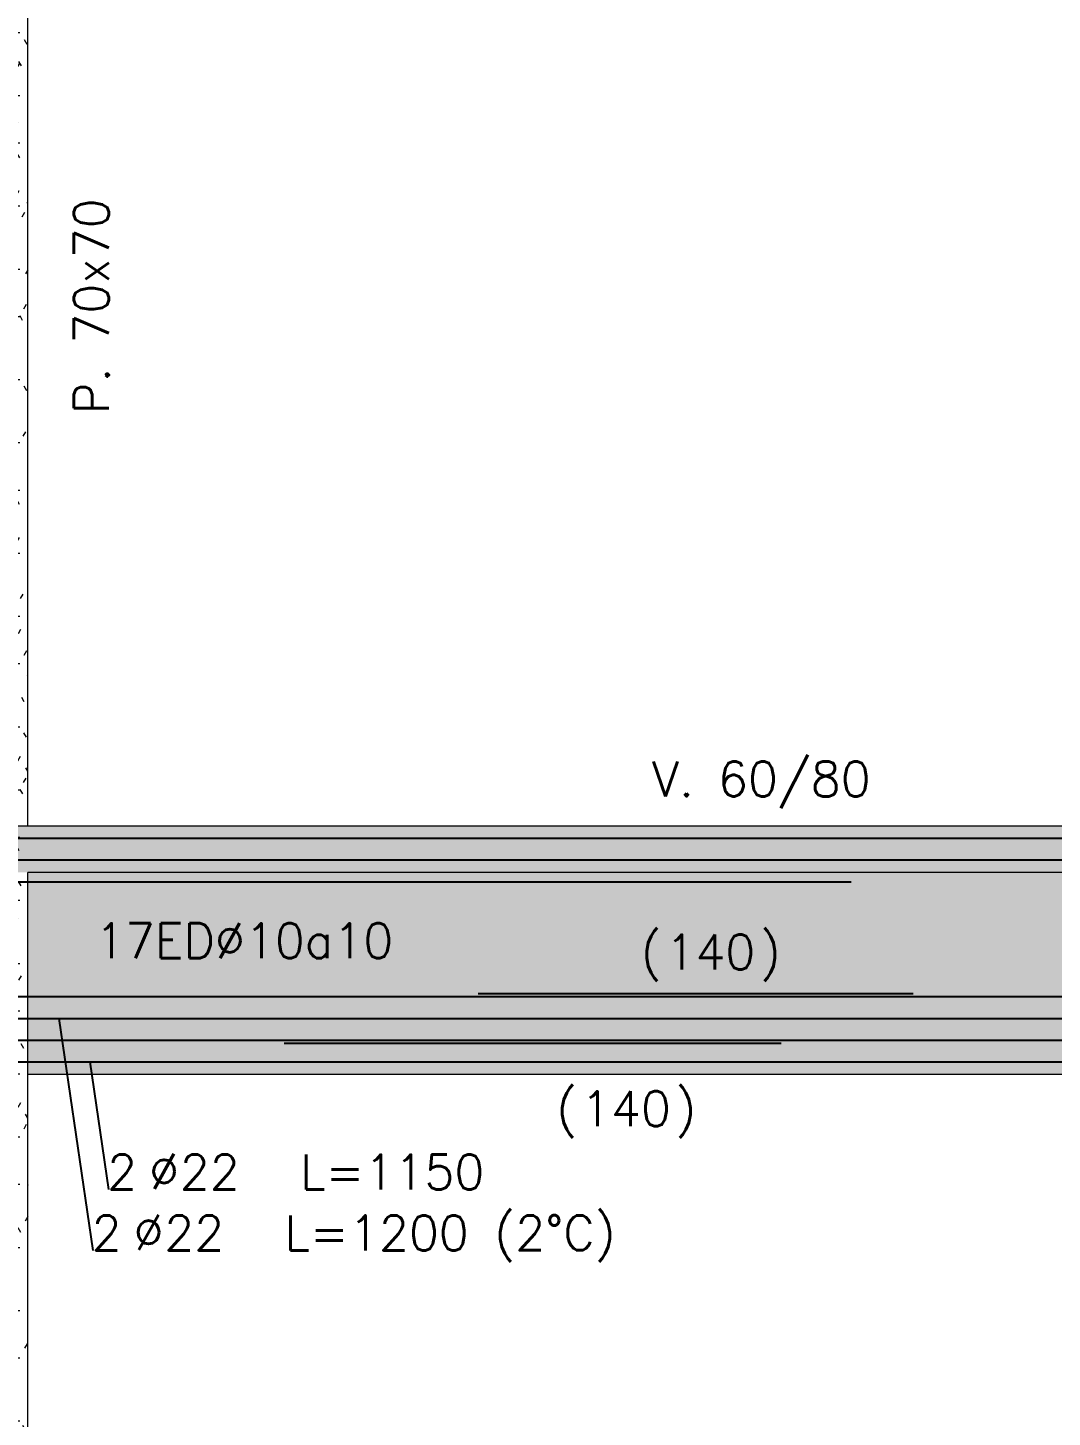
# Model space of a CAD drawing. Extents: x -58 to 5689, y 66 to 4123.
# Drawn here: x 3421.9 to 3751.6, y 2432.8 to 2880.2 of the extents above; entities that cross this region are included whole.
import ezdxf
from ezdxf.enums import TextEntityAlignment as Align
from ezdxf.xclip import XClip

# ---------------------------------------------------------------- set-up
doc = ezdxf.new("R2010")
doc.units = 0
doc.header["$LTSCALE"] = 30
doc.header["$MEASUREMENT"] = 0
doc.header["$XCLIPFRAME"] = 0
doc.linetypes.add("EJE3-3'$0$RLE-PROYECCION", pattern=[0.71438, 0.47625, -0.23813])
doc.layers.get('0').update_dxf_attribs({"linetype": 'CONTINUOUS'})
doc.layers.add("EJE3-3'$0$RLA-ACHURADO", color=30, linetype="EJE3-3'$0$RLE-PROYECCION", lineweight=15, transparency=0.7)
doc.layers.add("EJE3-3'$0$RLA-CONTORNO", color=30, linetype='CONTINUOUS', lineweight=15)
doc.layers.add("EJE3-3'$0$RLA-TEXTOS-1", color=9, linetype='CONTINUOUS', lineweight=9)
for name, color, linetype in [("EJE3-3'$0$RLA-CONTORNOS", 3, 'CONTINUOUS'), ("EJE3-3'$0$RLA-FE", 7, 'CONTINUOUS'), ("EJE3-3'$0$RLA-TEXTOS-FE", 9, 'CONTINUOUS')]:
    doc.layers.add(name, color=color, linetype=linetype)
doc.styles.add("EJE3-3'$0$RomanS", font='romans.shx', dxfattribs={"height": 11.25})
pattern_1 = [(0, (-1824.927, -1302.188), (20.32, 5.08), [1.676, -13.564, 1.676, -13.564, -81.28]), (0, (-1824.927, -1302.188), (20.32, 5.08), [-30.48, 1.676, -28.804, 1.676, -13.564, -35.56]), (0, (-1824.927, -1302.188), (20.32, 5.08), [-76.2, 1.676, -8.484, 1.676, -23.724]), (120, (-1817.307, -1299.648), (-14.559409, 15.057636), [1.676, -13.564, 1.676, -13.564, -81.28]), (120, (-1817.307, -1299.648), (-14.559409, 15.057636), [-30.48, 1.676, -28.804, 1.676, -13.564, -35.56]), (120, (-1817.307, -1299.648), (-14.559409, 15.057636), [-76.2, 1.676, -8.484, 1.676, -23.724]), (240, (-1814.767, -1289.488), (-5.760591, -20.137636), [1.676, -13.564, 1.676, -13.564, -81.28]), (240, (-1814.767, -1289.488), (-5.760591, -20.137636), [-30.48, 1.676, -28.804, 1.676, -13.564, -35.56]), (240, (-1814.767, -1289.488), (-5.760591, -20.137636), [-76.2, 1.676, -8.484, 1.676, -23.724])]

# ---------------------------------------------------------------- blocks, each defined once
blk = doc.blocks.new('*U271')
at = {"layer": "EJE3-3'$0$RLA-FE"}
blk.add_line((0, 0), (1118.21, 0), dxfattribs=at)
at = {"layer": "EJE3-3'$0$RLA-FE", "color": 3, "style": "EJE3-3'$0$RomanS", "flags": 8}
for tag, p in [('F=', (238.06, 9.32)), ('NUM', (252.47, 9.32))]:
    blk.add_attdef(tag, text='', height=11.25, dxfattribs=at).set_placement(p, align=Align.RIGHT)
at = {"layer": "EJE3-3'$0$RLA-FE", "color": 3, "style": "EJE3-3'$0$RomanS"}
for tag, p, flags in [('PHI', (256.37, 9.54), 14), ('DIAM', (266.22, 9.32), 12), ('MINUS', (288.24, 9.32), 13), ('TEXTO_FE1', (294.77, 9.32), 8), ('MARK', (301.63, 9.32), 13), ('TEXTO_FE2', (372.46, 9.34), 8), ('TIPO', (598.8, -75.78), 13), ('NVECES', (584.93, -94.72), 13), ('NUMFE', (588.86, -114.48), 13), ('CAPA', (597.06, -133.6), 13), ('DESPLAZA', (278.34, -151.59), 13), ('ESPACIO', (284.39, -169.95), 13), ('CANT', (298.23, -188.75), 13)]:
    blk.add_attdef(tag, p, '', height=11.25, dxfattribs=dict(at, flags=flags))
blk = doc.blocks.new('*U269')
at = {"layer": "EJE3-3'$0$RLA-FE"}
blk.add_line((0, 0), (1118.21, 0), dxfattribs=at)
at = {"layer": "EJE3-3'$0$RLA-FE", "color": 3, "style": "EJE3-3'$0$RomanS", "flags": 8}
for tag, p in [('F=', (458.2, 36.32)), ('NUM', (472.61, 36.32))]:
    blk.add_attdef(tag, text='', height=11.25, dxfattribs=at).set_placement(p, align=Align.RIGHT)
at = {"layer": "EJE3-3'$0$RLA-FE", "color": 3, "style": "EJE3-3'$0$RomanS"}
for tag, p, flags in [('PHI', (476.51, 36.54), 14), ('DIAM', (486.36, 36.32), 12), ('MINUS', (508.38, 36.32), 13), ('TEXTO_FE1', (514.63, 36.32), 8), ('MARK', (521.77, 36.32), 13), ('TEXTO_FE2', (582.15, 36.34), 8), ('TIPO', (598.8, -75.78), 13), ('NVECES', (584.93, -94.72), 13), ('NUMFE', (588.86, -114.48), 13), ('CAPA', (597.06, -133.6), 13), ('DESPLAZA', (278.34, -151.59), 13), ('ESPACIO', (284.39, -169.95), 13), ('CANT', (298.23, -188.75), 13)]:
    blk.add_attdef(tag, p, '', height=11.25, dxfattribs=dict(at, flags=flags))
blk = doc.blocks.new('*U270')
at = {"layer": "EJE3-3'$0$RLA-FE"}
for p, q in [((0, 0), (0, 0)), ((0, 0), (518.21, 0)), ((518.21, 0), (568.21, 0)), ((568.21, 0), (600, 0)), ((600, 0), (600, 0))]:
    blk.add_line(p, q, dxfattribs=at)
at = {"layer": "EJE3-3'$0$RLA-FE", "color": 3, "style": "EJE3-3'$0$RomanS", "flags": 8}
for tag, p in [('F=', (83.52, 63.7)), ('NUM', (97.93, 63.7))]:
    blk.add_attdef(tag, text='', height=11.25, dxfattribs=at).set_placement(p, align=Align.RIGHT)
at = {"layer": "EJE3-3'$0$RLA-FE", "color": 3, "style": "EJE3-3'$0$RomanS"}
for tag, p, flags in [('PHI', (101.83, 63.91), 14), ('DIAM', (111.69, 63.7), 12), ('MINUS', (133.7, 63.7), 13), ('MARK', (147.1, 63.7), 13), ('TEXTO_FE1', (150.4, 63.7), 8), ('TEXTO_FE2', (217.92, 63.72), 8), ('TIPO', (298.8, -75.78), 13), ('NVECES', (284.93, -94.72), 13), ('NUMFE', (288.86, -114.48), 13), ('CAPA', (297.06, -133.6), 13), ('DESPLAZA', (278.34, -151.59), 13), ('ESPACIO', (284.39, -169.95), 13), ('CANT', (298.23, -188.75), 13)]:
    blk.add_attdef(tag, p, '', height=11.25, dxfattribs=dict(at, flags=flags))
blk = doc.blocks.new('*U272')
at = {"layer": "EJE3-3'$0$RLA-FE"}
blk.add_line((0, 0), (1068.21, 0), dxfattribs=at)
at = {"layer": "EJE3-3'$0$RLA-FE", "color": 3, "style": "EJE3-3'$0$RomanS", "flags": 8}
for tag, p in [('F=', (348.26, -41.11)), ('NUM', (362.67, -41.11))]:
    blk.add_attdef(tag, text='', height=11.25, dxfattribs=at).set_placement(p, align=Align.RIGHT)
at = {"layer": "EJE3-3'$0$RLA-FE", "color": 3, "style": "EJE3-3'$0$RomanS"}
for tag, p, flags in [('PHI', (366.56, -40.89), 12), ('DIAM', (376.42, -41.11), 12), ('MINUS', (398.44, -41.11), 13), ('MARK', (411.83, -41.11), 13), ('TEXTO_FE1', (415.13, -41.11), 8), ('TEXTO_FE2', (482.65, -41.09), 8), ('TIPO', (573.8, -57.92), 13), ('NVECES', (559.93, -76.86), 13), ('NUMFE', (563.86, -96.62), 13), ('CAPA', (572.06, -115.74), 13), ('DESPLAZA', (277.18, -134.17), 13), ('ESPACIO', (283.22, -152.53), 13), ('CANT', (297.06, -171.33), 13)]:
    blk.add_attdef(tag, p, '', height=11.25, dxfattribs=dict(at, flags=flags))
blk = doc.blocks.new('*U268')
at = {"layer": "EJE3-3'$0$RLA-FE"}
for p, q in [((0, 0), (1068.21, 0)), ((1068.21, 0), (1118.21, 0)), ((1118.21, 0), (1150, 0)), ((1150, 0), (1150, 0))]:
    blk.add_line(p, q, dxfattribs=at)
at = {"layer": "EJE3-3'$0$RLA-FE", "color": 3, "style": "EJE3-3'$0$RomanS", "flags": 8}
for tag, p in [('F=', (322.19, -47.89)), ('NUM', (336.6, -47.89))]:
    blk.add_attdef(tag, text='', height=11.25, dxfattribs=at).set_placement(p, align=Align.RIGHT)
at = {"layer": "EJE3-3'$0$RLA-FE", "color": 3, "style": "EJE3-3'$0$RomanS"}
for tag, p, flags in [('PHI', (340.49, -47.68), 12), ('DIAM', (350.35, -47.89), 12), ('MINUS', (372.37, -47.89), 13), ('TEXTO_FE1', (384.06, -47.89), 8), ('MARK', (385.76, -47.89), 13), ('TEXTO_FE2', (453.58, -47.88), 8), ('TIPO', (573.8, -57.92), 13), ('NVECES', (559.93, -76.86), 13), ('NUMFE', (563.86, -96.62), 13), ('CAPA', (572.06, -115.74), 13), ('DESPLAZA', (277.18, -134.17), 13), ('ESPACIO', (283.22, -152.53), 13), ('CANT', (297.06, -171.33), 13)]:
    blk.add_attdef(tag, p, '', height=11.25, dxfattribs=dict(at, flags=flags))
blk = doc.blocks.new('*U275')
at = {"layer": "EJE3-3'$0$RLA-FE"}
for q in [(0, 0), (1068.21, 0)]:
    blk.add_line((0, 0), q, dxfattribs=at)
at = {"layer": "EJE3-3'$0$RLA-FE", "color": 3, "style": "EJE3-3'$0$RomanS", "flags": 8}
for tag, p in [('F=', (351.48, -47.89)), ('NUM', (365.89, -47.89))]:
    blk.add_attdef(tag, text='', height=11.25, dxfattribs=at).set_placement(p, align=Align.RIGHT)
at = {"layer": "EJE3-3'$0$RLA-FE", "color": 3, "style": "EJE3-3'$0$RomanS"}
for tag, p, flags in [('PHI', (369.79, -47.68), 12), ('DIAM', (379.64, -47.89), 12), ('MINUS', (401.66, -47.89), 13), ('TEXTO_FE1', (409.37, -47.89), 8), ('MARK', (415.05, -47.89), 13), ('TEXTO_FE2', (476.9, -47.88), 8), ('TIPO', (573.8, -57.92), 13), ('NVECES', (559.93, -76.86), 13), ('NUMFE', (563.86, -96.62), 13), ('CAPA', (572.06, -115.74), 13), ('DESPLAZA', (277.18, -134.17), 13), ('ESPACIO', (283.22, -152.53), 13), ('CANT', (297.06, -171.33), 13)]:
    blk.add_attdef(tag, p, '', height=11.25, dxfattribs=dict(at, flags=flags))
blk = doc.blocks.new('*U273')
at = {"layer": "EJE3-3'$0$RLA-FE", "color": 6}
blk.add_line((0, -1), (160, -1), dxfattribs=at)
at = {"layer": "EJE3-3'$0$RLA-FE", "color": 3, "style": "EJE3-3'$0$RomanS", "flags": 8}
for tag, p in [('(', (90.98, -27.72)), ('EMP', (110, -27.72)), (')', (129.32, -27.72))]:
    blk.add_attdef(tag, text='', height=11.25, dxfattribs=at).set_placement(p, align=Align.CENTER)
blk = doc.blocks.new('*U106')
at = {"layer": "EJE3-3'$0$RLA-FE"}
blk.add_line((0, 0), (1118.21, 0), dxfattribs=at)
at = {"layer": "EJE3-3'$0$RLA-FE", "color": 3, "style": "EJE3-3'$0$RomanS"}
for tag, p, flags in [('TIPO', (598.8, -57.92), 13), ('PHI', (499.06, -74.49), 12), ('DIAM', (508.92, -74.7), 12), ('MINUS', (530.93, -74.7), 13), ('MARK', (544.33, -74.7), 13), ('TEXTO_FE1', (547.63, -74.7), 8), ('NVECES', (584.93, -76.86), 13), ('TEXTO_FE2', (615.15, -74.68), 8), ('NUMFE', (588.86, -96.62), 13), ('CAPA', (597.06, -115.74), 13), ('DESPLAZA', (277.18, -134.17), 13), ('ESPACIO', (283.22, -152.53), 13), ('CANT', (297.06, -171.33), 13)]:
    blk.add_attdef(tag, p, '', height=11.25, dxfattribs=dict(at, flags=flags))
at = {"layer": "EJE3-3'$0$RLA-FE", "color": 3, "style": "EJE3-3'$0$RomanS", "flags": 8}
for tag, p in [('F=', (480.76, -74.7)), ('NUM', (495.16, -74.7))]:
    blk.add_attdef(tag, text='', height=11.25, dxfattribs=at).set_placement(p, align=Align.RIGHT)
blk = doc.blocks.new('*U111')
at = {"layer": "EJE3-3'$0$RLA-FE"}
for p, q in [((0, 0), (1118.21, 0)), ((1118.21, 0), (1168.21, 0)), ((1168.21, 0), (1200, 0)), ((1200, 0), (1200, 0))]:
    blk.add_line(p, q, dxfattribs=at)
at = {"layer": "EJE3-3'$0$RLA-FE", "color": 3, "style": "EJE3-3'$0$RomanS"}
for tag, p, flags in [('TIPO', (598.8, -57.92), 13), ('NVECES', (584.93, -76.86), 13), ('PHI', (325.74, -80.95), 12), ('DIAM', (335.59, -81.16), 12), ('MINUS', (357.61, -81.16), 13), ('TEXTO_FE1', (369.3, -81.16), 8), ('MARK', (371, -81.16), 13), ('TEXTO_FE2', (436.83, -81.14), 8), ('NUMFE', (588.86, -96.62), 13), ('CAPA', (597.06, -115.74), 13), ('DESPLAZA', (277.18, -134.17), 13), ('ESPACIO', (283.22, -152.53), 13), ('CANT', (297.06, -171.33), 13)]:
    blk.add_attdef(tag, p, '', height=11.25, dxfattribs=dict(at, flags=flags))
at = {"layer": "EJE3-3'$0$RLA-FE", "color": 3, "style": "EJE3-3'$0$RomanS", "flags": 8}
for tag, p in [('F=', (307.43, -81.16)), ('NUM', (321.84, -81.16))]:
    blk.add_attdef(tag, text='', height=11.25, dxfattribs=at).set_placement(p, align=Align.RIGHT)
blk = doc.blocks.new('*U112')
at = {"layer": "EJE3-3'$0$RLA-FE"}
for p, q in [((0, 0), (0, 0)), ((0, 0), (668.21, 0)), ((668.21, 0), (718.21, 0)), ((718.21, 0), (750, 0)), ((750, 0), (750, 0))]:
    blk.add_line(p, q, dxfattribs=at)
at = {"layer": "EJE3-3'$0$RLA-FE", "color": 3, "style": "EJE3-3'$0$RomanS"}
for tag, p, flags in [('TIPO', (373.8, -57.92), 13), ('NVECES', (359.93, -76.86), 13), ('PHI', (304.98, -84.32), 12), ('DIAM', (314.83, -84.53), 12), ('MINUS', (336.85, -84.53), 13), ('TEXTO_FE1', (341.13, -84.53), 8), ('MARK', (350.24, -84.53), 13), ('TEXTO_FE2', (397.13, -84.51), 8), ('NUMFE', (363.86, -96.62), 13), ('CAPA', (372.06, -115.74), 13), ('DESPLAZA', (277.18, -134.17), 13), ('ESPACIO', (283.22, -152.53), 13), ('CANT', (297.06, -171.33), 13)]:
    blk.add_attdef(tag, p, '', height=11.25, dxfattribs=dict(at, flags=flags))
at = {"layer": "EJE3-3'$0$RLA-FE", "color": 3, "style": "EJE3-3'$0$RomanS", "flags": 8}
for tag, p in [('F=', (286.67, -84.53)), ('NUM', (301.08, -84.53))]:
    blk.add_attdef(tag, text='', height=11.25, dxfattribs=at).set_placement(p, align=Align.RIGHT)
blk = doc.blocks.new('*U115')
at = {"layer": "EJE3-3'$0$RLA-FE", "color": 6}
blk.add_line((0, 1), (140, 1), dxfattribs=at)
at = {"layer": "EJE3-3'$0$RLA-FE", "color": 3, "style": "EJE3-3'$0$RomanS", "flags": 8}
for tag, p in [('(', (55.66, 8.71)), ('EMP', (74.68, 8.71)), (')', (93.99, 8.71))]:
    blk.add_attdef(tag, text='', height=11.25, dxfattribs=at).set_placement(p, align=Align.CENTER)
blk = doc.blocks.new("EJE3-3'")
at = {"layer": "EJE3-3'$0$RLA-ACHURADO"}
h = blk.add_hatch(dxfattribs=at)
h.set_pattern_fill('SAND - DENSE', color=256, style=0, pattern_type=2)
h.set_pattern_definition(pattern_1)
h.paths.add_polyline_path([(570.48, 312.47), (640.48, 312.47), (640.48, 772), (635.48, 772), (635.48, 707), (575.48, 707), (575.48, 772), (570.48, 772)])
h = blk.add_hatch(dxfattribs=at)
h.set_pattern_fill('SAND - DENSE', color=256, style=0, pattern_type=2)
h.set_pattern_definition(pattern_1)
h.paths.add_polyline_path([(640.48, 376), (1234.48, 376), (1234.48, 391), (635.48, 391), (635.48, 376)], flags=0)
h = blk.add_hatch(dxfattribs=at)
h.set_pattern_fill('SAND - DENSE', color=256, style=0, pattern_type=2)
h.set_pattern_definition(pattern_1)
h.paths.add_polyline_path([(640.48, -5), (640.48, 376), (635.48, 376), (635.48, 311.87), (575.48, 311.87), (575.48, 376), (570.48, 376), (570.48, -5)], flags=0)
h = blk.add_hatch(dxfattribs=at)
h.set_pattern_fill('SAND - DENSE', color=256, style=0, pattern_type=2)
h.set_pattern_definition(pattern_1)
h.paths.add_polyline_path([(927.98, 366), (972.98, 366)], flags=16)
h.paths.add_polyline_path([(1237.98, 376), (1282.98, 376)], flags=16)
h.paths.add_polyline_path([(1906.31, 336), (1906.31, 337.09), (1951.31, 337.09), (1951.31, 336)], flags=16)
h.paths.add_polyline_path([(640.48, 311), (2070.48, 311), (2070.48, 376), (640.48, 376)])
h.paths.add_polyline_path([(1759.65, 376), (1759.65, 366), (1804.65, 366), (1804.65, 376)], flags=16)
at = {"layer": "EJE3-3'$0$RLA-CONTORNO"}
for p, q in [((640.48, 391), (640.48, 772)), ((635.48, 391), (640.48, 391)), ((640.48, 391), (1570.48, 391)), ((640.48, -5), (640.48, 376)), ((1570.48, 376), (640.48, 376)), ((640.48, 311), (1234.48, 311))]:
    blk.add_line(p, q, dxfattribs=at)
at = {"layer": "EJE3-3'$0$RLA-CONTORNOS", "color": 2}
for p, q in [((661.54, 254.3), (650.61, 329)), ((666.54, 273.89), (660.53, 315))]:
    blk.add_line(p, q, dxfattribs=at)
at = {"layer": "EJE3-3'$0$RLA-FE"}
ref = blk.add_blockref('*U270', (305.48, 373), dxfattribs=at)
ref.add_attrib('DIAM', '22', (417.17, 436.7), dxfattribs={"color": 3, "height": 11.25, "style": "EJE3-3'$0$RomanS"})
ref.add_attrib('NUM', '4', dxfattribs={"color": 3, "height": 11.25, "style": "EJE3-3'$0$RomanS"}).set_placement((403.41, 436.7), align=Align.RIGHT)
ref.add_attrib('TEXTO_FE1', 'L=600', (455.88, 436.7), dxfattribs={"color": 3, "height": 11.25, "style": "EJE3-3'$0$RomanS"})
ref.add_attrib('TEXTO_FE2', '(2°C)', (523.4, 436.72), dxfattribs={"color": 3, "height": 11.25, "style": "EJE3-3'$0$RomanS"})
ref.add_attrib('F=', '+', dxfattribs={"color": 3, "height": 11.25, "style": "EJE3-3'$0$RomanS"}).set_placement((389.01, 436.7), align=Align.RIGHT)
for name, p in [('*U269', (-57.02, 380)), ('*U271', (162.98, 387)), ('*U111', (-274.52, 336)), ('*U268', (-267.02, 322)), ('*U275', (742.98, 322))]:
    blk.add_blockref(name, p, dxfattribs=at)
ref = blk.add_blockref('*U115', (785.48, 336), dxfattribs=at)
ref.add_attrib('EMP', '140', dxfattribs={"color": 3, "height": 11.25, "style": "EJE3-3'$0$RomanS"}).set_placement((860.16, 344.71), align=Align.CENTER)
ref.add_attrib('(', '(', dxfattribs={"color": 3, "height": 11.25, "style": "EJE3-3'$0$RomanS"}).set_placement((841.14, 344.71), align=Align.CENTER)
ref.add_attrib(')', ')', dxfattribs={"color": 3, "height": 11.25, "style": "EJE3-3'$0$RomanS"}).set_placement((879.48, 344.71), align=Align.CENTER)
ref = blk.add_blockref('*U112', (785.48, 336), dxfattribs=at)
ref.add_attrib('DIAM', '22', (1100.31, 251.47), dxfattribs={"color": 3, "height": 11.25, "style": "EJE3-3'$0$RomanS"})
ref.add_attrib('NUM', '2', dxfattribs={"color": 3, "height": 11.25, "style": "EJE3-3'$0$RomanS"}).set_placement((1086.56, 251.47), align=Align.RIGHT)
ref.add_attrib('TEXTO_FE1', 'L=750', (1126.61, 251.47), dxfattribs={"color": 3, "height": 11.25, "style": "EJE3-3'$0$RomanS"})
ref.add_attrib('TEXTO_FE2', '(2°C)', (1182.61, 251.49), dxfattribs={"color": 3, "height": 11.25, "style": "EJE3-3'$0$RomanS"})
ref.add_attrib('PHI', '%%C', (1090.46, 251.68), dxfattribs={"color": 3, "height": 11.25, "style": "EJE3-3'$0$RomanS"})
ref = blk.add_blockref('*U106', (175.48, 329), dxfattribs=at)
ref.add_attrib('DIAM', '22', (684.4, 254.3), dxfattribs={"color": 3, "height": 11.25, "style": "EJE3-3'$0$RomanS"})
ref.add_attrib('NUM', '2', dxfattribs={"color": 3, "height": 11.25, "style": "EJE3-3'$0$RomanS"}).set_placement((670.64, 254.3), align=Align.RIGHT)
ref.add_attrib('TEXTO_FE1', 'L=1200', (723.11, 254.3), dxfattribs={"color": 3, "height": 11.25, "style": "EJE3-3'$0$RomanS"})
ref.add_attrib('TEXTO_FE2', '(2°C)', (790.63, 254.32), dxfattribs={"color": 3, "height": 11.25, "style": "EJE3-3'$0$RomanS"})
ref.add_attrib('PHI', '%%C', (674.54, 254.51), dxfattribs={"color": 3, "height": 11.25, "style": "EJE3-3'$0$RomanS"})
ref = blk.add_blockref('*U273', (722.98, 322), dxfattribs=at)
ref.add_attrib('EMP', '140', dxfattribs={"color": 3, "height": 11.25, "style": "EJE3-3'$0$RomanS"}).set_placement((832.98, 294.28), align=Align.CENTER)
ref.add_attrib('(', '(', dxfattribs={"color": 3, "height": 11.25, "style": "EJE3-3'$0$RomanS"}).set_placement((813.96, 294.28), align=Align.CENTER)
ref.add_attrib(')', ')', dxfattribs={"color": 3, "height": 11.25, "style": "EJE3-3'$0$RomanS"}).set_placement((852.3, 294.28), align=Align.CENTER)
ref = blk.add_blockref('*U272', (312.98, 315), dxfattribs=at)
ref.add_attrib('DIAM', '22', (689.4, 273.89), dxfattribs={"color": 3, "height": 11.25, "style": "EJE3-3'$0$RomanS"})
ref.add_attrib('NUM', '2', dxfattribs={"color": 3, "height": 11.25, "style": "EJE3-3'$0$RomanS"}).set_placement((675.65, 273.89), align=Align.RIGHT)
ref.add_attrib('TEXTO_FE1', 'L=1150', (728.11, 273.89), dxfattribs={"color": 3, "height": 11.25, "style": "EJE3-3'$0$RomanS"})
ref.add_attrib('PHI', '%%C', (679.54, 274.11), dxfattribs={"color": 3, "height": 11.25, "style": "EJE3-3'$0$RomanS"})
at = {"layer": "EJE3-3'$0$RLA-TEXTOS-1", "insert": (660.96, 558.27), "char_height": 11.25, "width": 129.8188, "attachment_point": 5, "rotation": 90, "line_spacing_factor": 0.983083, "style": "EJE3-3'$0$RomanS"}
blk.add_mtext('P. 70x70', dxfattribs=at)
at = {"layer": "EJE3-3'$0$RLA-TEXTOS-1", "insert": (876.59, 404.21), "char_height": 11.25, "width": 77.8962, "attachment_point": 5, "line_spacing_factor": 0.941778, "style": "EJE3-3'$0$RomanS"}
blk.add_mtext('V. 60/80', dxfattribs=at)
at = {"layer": "EJE3-3'$0$RLA-TEXTOS-FE", "color": 9, "style": "EJE3-3'$0$RomanS"}
blk.add_text('17ED%%C10a10', height=11.25, dxfattribs=at).set_placement((710.11, 348.38), align=Align.CENTER)

msp = doc.modelspace()

# ---------------------------------------------------------------- block references
ref = msp.add_blockref("EJE3-3'", (2781.39, 2232.23))
XClip(ref).set_block_clipping_path([(-2788.1086663077, -1277.6573373718), (2905.5071213075, 1601.8318238069)])

doc.saveas('drawing.dxf')
